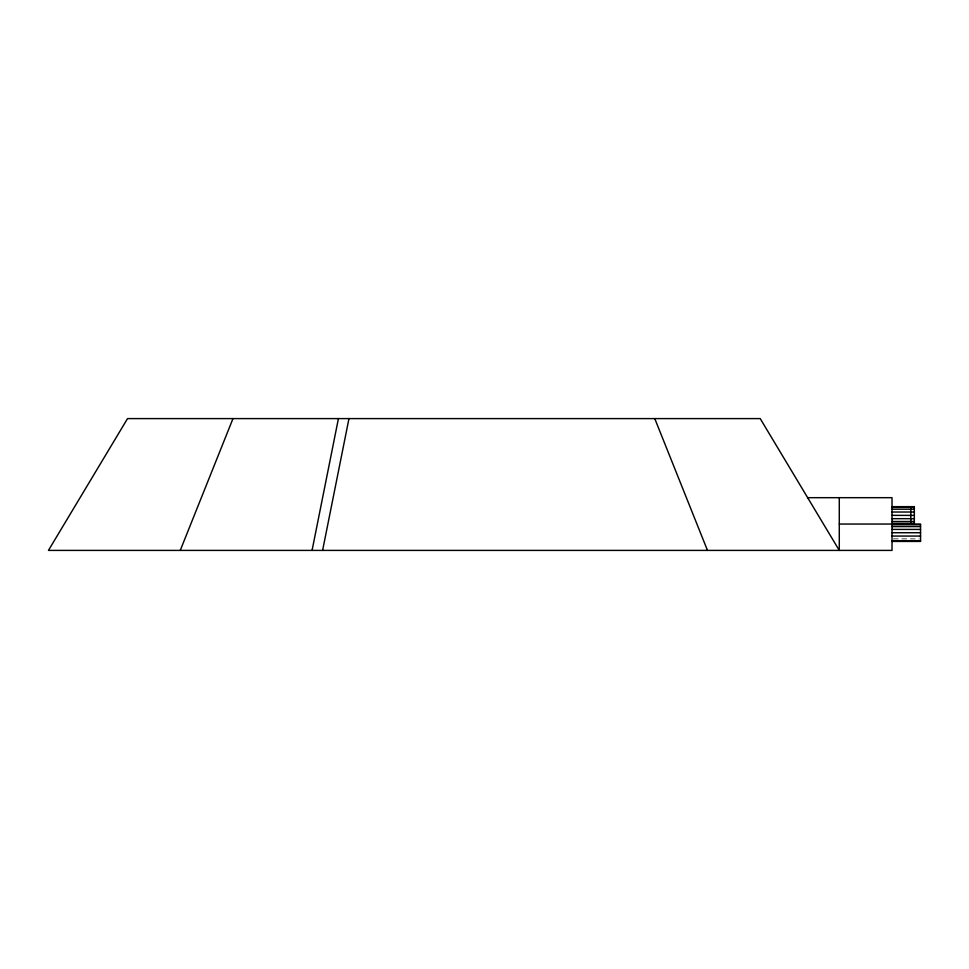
<?xml version="1.0" encoding="UTF-8"?>
<svg xmlns="http://www.w3.org/2000/svg" width="969" height="969" viewBox="0 0 969 969"><rect width="100%" height="100%" fill="white"/><g stroke="black" fill="none" stroke-linecap="round" stroke-linejoin="round"><path stroke-width="0.73" stroke-dasharray="4.84 3.63" d="M893.394 538.885L919.048 538.885"/><path stroke-width="1.45" d="M312.066 550.404L338.423 418.596M322.604 550.404L348.973 418.596M180.258 550.404L232.984 418.596M807.661 497.678L892.013 497.678L892.013 550.404L48.45 550.404L127.533 418.596L760.205 418.596L839.287 550.404L839.287 497.678M892.013 506.654L914.336 506.654L914.336 524.047M892.013 507.32L914.336 507.32M892.013 509.197L914.336 509.197M892.013 512.02L914.336 512.02M892.013 515.351L914.336 515.399M892.013 518.681L914.336 518.681M892.013 521.492L914.336 521.492M892.013 523.381L914.336 523.381M839.287 524.047L920.55 524.047L920.55 541.429L892.013 541.429M892.013 524.701L920.55 524.701M892.013 526.591L920.55 526.591M892.013 529.413L920.55 529.413M892.013 532.732L920.55 532.732M892.013 536.063L920.55 536.063M892.013 540.763L920.55 540.763M654.765 418.596L707.479 550.404M910.824 506.654L910.824 524.047"/></g></svg>
